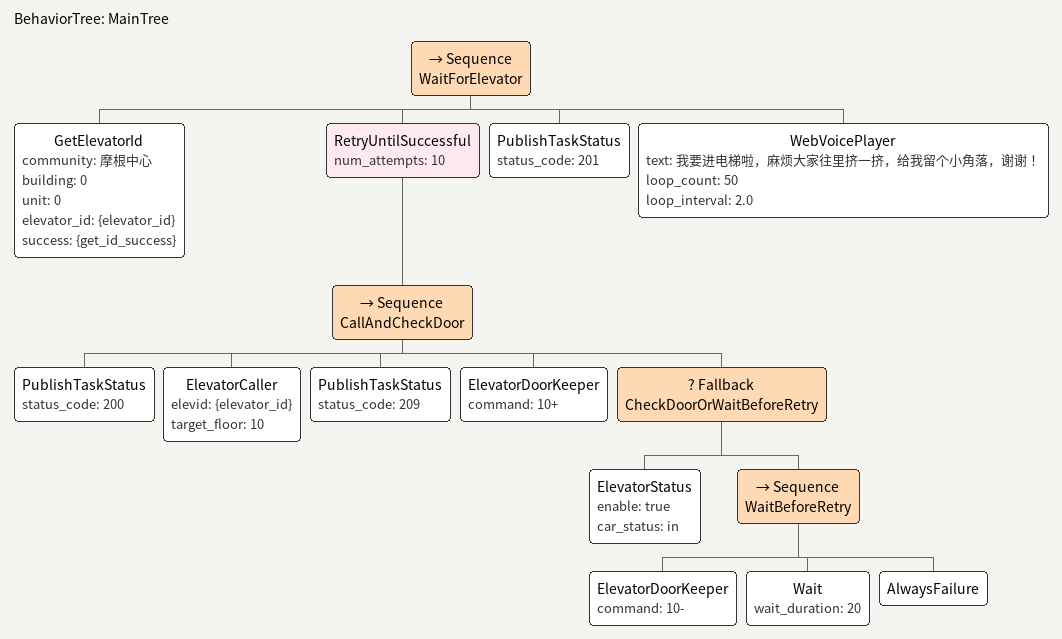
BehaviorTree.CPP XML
<root main_tree_to_execute="MainTree">
  <BehaviorTree ID="MainTree">
    <Sequence name="WaitForElevator">

      <!-- Step 1: 获取电梯ID -->
      <GetElevatorId
        community="摩根中心"
        building="0"
        unit="0"
        elevator_id="{elevator_id}"
        success="{get_id_success}"/>

      <!-- Step 2: 按电梯 -> 开门 -> 检测门状态，失败则等待20秒后重试 -->
      <RetryUntilSuccessful num_attempts="10">
        <Sequence name="CallAndCheckDoor">

          <PublishTaskStatus status_code="200"/>
          <!-- 2.1 呼叫电梯 -->
          <ElevatorCaller
            elevid="{elevator_id}"
            target_floor="10"/>

          <PublishTaskStatus status_code="209"/>

          <!-- 2.2 发送开门指令 -->
          <ElevatorDoorKeeper command="10+"/>

          <!-- 2.3 门开则成功；门未开则等待20秒后返回FAILURE，触发下一轮重试 -->
          <Fallback name="CheckDoorOrWaitBeforeRetry">
            <ElevatorStatus
              enable="true"
              car_status="in"/>
            <Sequence name="WaitBeforeRetry">
              <ElevatorDoorKeeper command="10-"/>
              <Wait wait_duration="20"/>
              <AlwaysFailure/>
            </Sequence>
          </Fallback>

        </Sequence>
      </RetryUntilSuccessful>

      <PublishTaskStatus status_code="201"/>
      <!-- Step 3: 门已打开，语音播报准备进入 -->
      <WebVoicePlayer
        text="我要进电梯啦，麻烦大家往里挤一挤，给我留个小角落，谢谢！"
        loop_count="50"
        loop_interval="2.0"/>

    </Sequence>
  </BehaviorTree>
</root>
